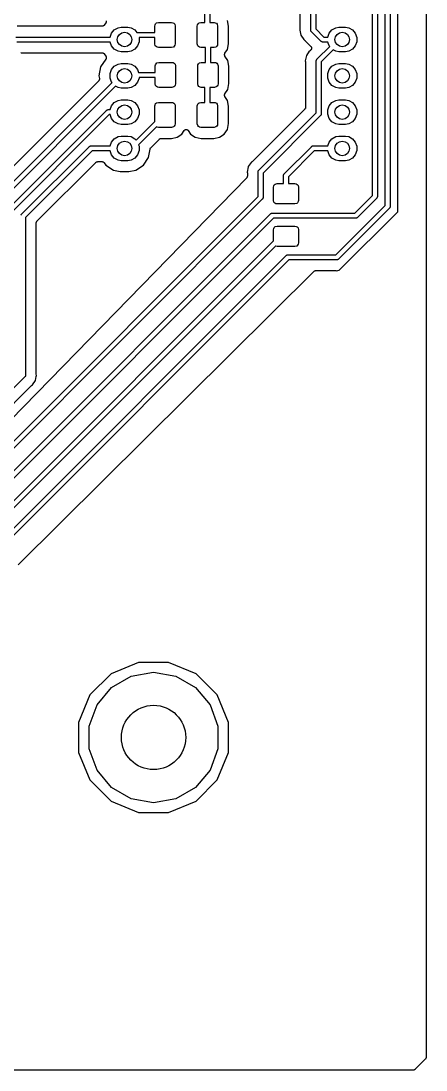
# Model space of a CAD drawing. Extents: x 82 to 161, y -171 to -33.
# Drawn here: x 132.2 to 160.6, y -171.3 to -97.9 of the extents above; entities that cross this region are included whole.
import ezdxf

# ---------------------------------------------------------------- set-up
doc = ezdxf.new("R2010")
doc.units = 0
doc.header["$MEASUREMENT"] = 0
doc.layers.add('BLACK', color=7, linetype='CONTINUOUS')

msp = doc.modelspace()

# ---------------------------------------------------------------- linework, layer by layer
at = {"layer": 'BLACK', "linetype": 'CONTINUOUS'}
for p, q in [((160.553, -33.6144), (160.554, -170.411)), ((158.575, -111.243), (158.575, -81.2932)), ((157.686, -110.799), (157.686, -81.9621)), ((158.036, -81.8972), (158.036, -110.863)), ((145.077, -97.9945), (145.076, -84.1546)), ((145.427, -84.2195), (145.427, -97.9945)), ((156.797, -110.1), (156.797, -88.6931)), ((157.147, -88.6282), (157.147, -110.165)), ((152.829, -89.4791), (152.829, -98.4485)), ((151.729, -89.9271), (151.729, -98.4127)), ((152.479, -98.5134), (152.479, -89.544)), ((137.877, -98.262), (131.934, -98.262)), ((137.902, -98.2577), (137.877, -98.262)), ((137.926, -98.255), (137.902, -98.2577)), ((137.932, -98.2524), (137.926, -98.255)), ((137.937, -98.2514), (137.932, -98.2524)), ((137.959, -98.2391), (137.937, -98.2514)), ((137.981, -98.2281), (137.959, -98.2391)), ((137.985, -98.224), (137.981, -98.2281)), ((137.99, -98.2211), (137.985, -98.224)), ((138.006, -98.2021), (137.99, -98.2211)), ((138.023, -98.1842), (138.006, -98.2021)), ((138.137, -98.0142), (138.023, -98.1842)), ((138.141, -98.0037), (138.137, -98.0142)), ((138.148, -97.9944), (138.141, -98.0037)), ((138.153, -97.9761), (138.148, -97.9944)), ((138.161, -97.9586), (138.153, -97.9761)), ((138.162, -97.9471), (138.161, -97.9586)), ((138.162, -97.8869), (138.165, -97.8979)), ((138.165, -97.9361), (138.162, -97.9471)), ((138.165, -97.8979), (138.164, -97.917)), ((138.164, -97.917), (138.165, -97.9361)), ((138.994, -98.363), (139.218, -98.3234)), ((139.218, -98.3234), (139.674, -98.3234)), ((139.674, -98.3234), (139.898, -98.363)), ((141.564, -98.2445), (141.579, -98.159)), ((141.564, -98.6945), (141.564, -98.2445)), ((141.579, -98.159), (141.622, -98.0838)), ((141.622, -98.0838), (141.689, -98.028)), ((141.689, -98.028), (141.814, -97.9945)), ((141.814, -97.9945), (142.739, -97.9945)), ((142.739, -97.9945), (142.825, -98.0096)), ((142.825, -98.0096), (142.9, -98.053)), ((142.9, -98.053), (142.956, -98.1195)), ((142.956, -98.1195), (142.989, -98.2445)), ((142.989, -98.2445), (142.989, -99.4945)), ((144.539, -98.2445), (144.554, -98.159)), ((144.539, -99.4945), (144.539, -98.2445)), ((144.554, -98.159), (144.597, -98.0838)), ((144.597, -98.0838), (144.664, -98.028)), ((144.664, -98.028), (144.789, -97.9945)), ((144.789, -97.9945), (145.077, -97.9945)), ((145.427, -97.9945), (145.714, -97.9945)), ((145.714, -97.9945), (145.8, -98.0096)), ((145.8, -98.0096), (145.875, -98.053)), ((145.875, -98.053), (145.931, -98.1195)), ((145.931, -98.1195), (145.964, -98.2445)), ((145.964, -98.2445), (145.964, -99.4945)), ((146.732, -98.2617), (146.651, -97.8562)), ((146.732, -99.4773), (146.732, -98.2617)), ((154.234, -98.363), (154.458, -98.3234)), ((154.458, -98.3234), (154.914, -98.3234)), ((154.914, -98.3234), (155.138, -98.363)), ((131.834, -99.012), (138.438, -99.012)), ((138.438, -99.012), (138.534, -98.7485)), ((138.534, -98.7485), (138.73, -98.5152)), ((138.73, -98.5152), (138.994, -98.363)), ((139.898, -98.363), (140.162, -98.5152)), ((140.162, -98.5152), (140.312, -98.6945)), ((140.312, -98.6945), (141.564, -98.6945)), ((141.564, -99.0445), (140.462, -99.0445)), ((140.462, -99.0445), (140.462, -99.3393)), ((141.564, -99.4945), (141.564, -99.0445)), ((151.726, -98.4468), (151.711, -98.521)), ((151.711, -98.521), (151.783, -98.8819)), ((151.729, -98.4127), (151.726, -98.4296)), ((151.726, -98.4296), (151.726, -98.4468)), ((151.783, -98.8819), (151.987, -99.1879)), ((152.477, -98.5365), (152.479, -98.5134)), ((152.483, -98.5589), (152.477, -98.5365)), ((152.487, -98.5818), (152.483, -98.5589)), ((152.491, -98.5885), (152.487, -98.5818)), ((152.493, -98.5961), (152.491, -98.5885)), ((152.506, -98.6151), (152.493, -98.5961)), ((152.518, -98.6352), (152.506, -98.6151)), ((152.536, -98.6501), (152.518, -98.6352)), ((153.191, -99.3053), (152.536, -98.6501)), ((152.829, -98.4485), (153.392, -99.012)), ((153.392, -99.012), (153.678, -99.012)), ((153.678, -99.012), (153.774, -98.7485)), ((153.774, -98.7485), (153.97, -98.5152)), ((153.97, -98.5152), (154.234, -98.363)), ((155.138, -98.363), (155.402, -98.5152)), ((155.402, -98.5152), (155.598, -98.7485)), ((155.598, -98.7485), (155.702, -99.0347)), ((155.702, -99.0347), (155.702, -99.3393)), ((138.438, -99.362), (131.898, -99.362)), ((138.534, -99.6255), (138.438, -99.362)), ((138.73, -99.8588), (138.534, -99.6255)), ((140.358, -99.6255), (140.162, -99.8588)), ((140.462, -99.3393), (140.358, -99.6255)), ((141.597, -99.6195), (141.564, -99.4945)), ((141.653, -99.686), (141.597, -99.6195)), ((141.728, -99.7294), (141.653, -99.686)), ((141.814, -99.7445), (141.728, -99.7294)), ((142.739, -99.7445), (141.814, -99.7445)), ((142.864, -99.711), (142.739, -99.7445)), ((142.931, -99.6552), (142.864, -99.711)), ((142.974, -99.58), (142.931, -99.6552)), ((142.989, -99.4945), (142.974, -99.58)), ((144.572, -99.6195), (144.539, -99.4945)), ((144.628, -99.686), (144.572, -99.6195)), ((144.703, -99.7294), (144.628, -99.686)), ((144.789, -99.7445), (144.703, -99.7294)), ((145.104, -99.7445), (144.789, -99.7445)), ((145.103, -100.788), (145.104, -99.7445)), ((145.714, -99.7445), (145.453, -99.7445)), ((145.453, -99.7445), (145.453, -100.788)), ((145.839, -99.711), (145.714, -99.7445)), ((145.906, -99.6552), (145.839, -99.711)), ((145.949, -99.58), (145.906, -99.6552)), ((145.964, -99.4945), (145.949, -99.58)), ((146.651, -99.8828), (146.732, -99.4773)), ((151.987, -99.1879), (152.05, -99.2299)), ((152.05, -99.2299), (152.062, -99.2418)), ((152.062, -99.2418), (152.077, -99.2517)), ((152.077, -99.2517), (152.495, -99.6701)), ((152.495, -99.6701), (152.504, -99.6826)), ((152.504, -99.6826), (152.515, -99.6934)), ((152.515, -99.6934), (152.521, -99.7073)), ((152.521, -99.7073), (152.53, -99.7198)), ((152.53, -99.7198), (152.534, -99.7346)), ((152.534, -99.7346), (152.54, -99.7485)), ((152.54, -99.7485), (152.542, -99.7638)), ((152.542, -99.7638), (152.546, -99.7785)), ((152.546, -99.8091), (152.542, -99.8238)), ((152.546, -99.7785), (152.544, -99.7938)), ((152.544, -99.7938), (152.546, -99.8091)), ((152.927, -100.546), (153.808, -99.6654)), ((153.206, -99.3231), (153.191, -99.3053)), ((153.226, -99.3347), (153.206, -99.3231)), ((153.245, -99.348), (153.226, -99.3347)), ((153.252, -99.3501), (153.245, -99.348)), ((153.259, -99.354), (153.252, -99.3501)), ((153.282, -99.358), (153.259, -99.354)), ((153.305, -99.364), (153.282, -99.358)), ((153.328, -99.362), (153.305, -99.364)), ((153.678, -99.362), (153.328, -99.362)), ((153.774, -99.6255), (153.678, -99.362)), ((153.808, -99.6654), (153.774, -99.6255)), ((155.598, -99.6255), (155.402, -99.8588)), ((155.702, -99.3393), (155.598, -99.6255)), ((132.189, -100.142), (132.208, -100.128)), ((132.208, -100.128), (132.215, -100.126)), ((132.215, -100.126), (132.222, -100.123)), ((132.222, -100.123), (132.244, -100.119)), ((132.244, -100.119), (132.266, -100.113)), ((132.266, -100.113), (132.274, -100.113)), ((132.274, -100.113), (132.282, -100.112)), ((132.282, -100.112), (137.877, -100.112)), ((137.877, -100.112), (137.902, -100.116)), ((137.902, -100.116), (137.926, -100.119)), ((137.926, -100.119), (137.932, -100.122)), ((137.932, -100.122), (137.937, -100.123)), ((137.937, -100.123), (137.959, -100.135)), ((137.959, -100.135), (137.981, -100.146)), ((137.981, -100.146), (137.985, -100.15)), ((137.985, -100.15), (137.99, -100.153)), ((137.99, -100.153), (138.006, -100.172)), ((138.006, -100.172), (138.023, -100.19)), ((138.023, -100.19), (138.137, -100.36)), ((138.137, -100.36), (138.141, -100.37)), ((138.141, -100.544), (138.137, -100.554)), ((138.141, -100.37), (138.148, -100.38)), ((138.148, -100.534), (138.141, -100.544)), ((138.148, -100.38), (138.153, -100.398)), ((138.153, -100.516), (138.148, -100.534)), ((138.153, -100.398), (138.161, -100.415)), ((138.161, -100.499), (138.153, -100.516)), ((138.161, -100.415), (138.162, -100.427)), ((138.162, -100.487), (138.161, -100.499)), ((138.162, -100.427), (138.165, -100.438)), ((138.165, -100.476), (138.162, -100.487)), ((138.165, -100.438), (138.164, -100.457)), ((138.164, -100.457), (138.165, -100.476)), ((138.994, -100.011), (138.73, -99.8588)), ((139.218, -100.051), (138.994, -100.011)), ((139.674, -100.051), (139.218, -100.051)), ((139.898, -100.011), (139.674, -100.051)), ((140.162, -99.8588), (139.898, -100.011)), ((146.445, -100.227), (146.448, -100.216)), ((146.446, -100.246), (146.445, -100.227)), ((146.445, -100.265), (146.446, -100.246)), ((146.448, -100.276), (146.445, -100.265)), ((146.448, -100.216), (146.449, -100.205)), ((146.449, -100.288), (146.448, -100.276)), ((146.449, -100.205), (146.457, -100.187)), ((146.457, -100.305), (146.449, -100.288)), ((146.457, -100.187), (146.462, -100.169)), ((146.462, -100.324), (146.457, -100.305)), ((146.462, -100.169), (146.469, -100.16)), ((146.469, -100.333), (146.462, -100.324)), ((146.469, -100.16), (146.474, -100.149)), ((146.474, -100.344), (146.469, -100.333)), ((146.474, -100.149), (146.651, -99.8828)), ((146.678, -100.65), (146.474, -100.344)), ((152.174, -100.315), (152.102, -100.676)), ((152.184, -100.299), (152.174, -100.315)), ((152.378, -100.009), (152.184, -100.299)), ((152.184, -100.299), (152.184, -100.299)), ((152.441, -99.9667), (152.378, -100.009)), ((152.453, -99.9548), (152.441, -99.9667)), ((152.468, -99.9449), (152.453, -99.9548)), ((152.495, -99.9175), (152.468, -99.9449)), ((152.504, -99.905), (152.495, -99.9175)), ((152.515, -99.8942), (152.504, -99.905)), ((152.521, -99.8803), (152.515, -99.8942)), ((152.53, -99.8678), (152.521, -99.8803)), ((152.534, -99.853), (152.53, -99.8678)), ((152.54, -99.8391), (152.534, -99.853)), ((152.542, -99.8238), (152.54, -99.8391)), ((152.909, -100.561), (152.927, -100.546)), ((154.058, -99.9098), (153.22, -100.748)), ((154.234, -100.011), (154.058, -99.9098)), ((154.458, -100.051), (154.234, -100.011)), ((154.914, -100.051), (154.458, -100.051)), ((155.138, -100.011), (154.914, -100.051)), ((155.402, -99.8588), (155.138, -100.011)), ((137.774, -101.097), (137.648, -101.727)), ((138.137, -100.554), (137.774, -101.097)), ((138.534, -101.289), (138.73, -101.055)), ((138.73, -101.055), (138.994, -100.903)), ((138.994, -100.903), (139.218, -100.863)), ((139.218, -100.863), (139.674, -100.863)), ((139.674, -100.863), (139.898, -100.903)), ((139.898, -100.903), (140.162, -101.055)), ((140.162, -101.055), (140.358, -101.289)), ((141.591, -101.038), (141.606, -100.953)), ((141.591, -101.489), (141.591, -101.038)), ((141.606, -100.953), (141.649, -100.878)), ((141.649, -100.878), (141.716, -100.822)), ((141.716, -100.822), (141.841, -100.788)), ((141.841, -100.788), (142.766, -100.788)), ((142.766, -100.788), (142.852, -100.804)), ((142.852, -100.804), (142.927, -100.847)), ((142.927, -100.847), (142.983, -100.913)), ((142.983, -100.913), (143.016, -101.038)), ((143.016, -101.038), (143.016, -102.288)), ((144.566, -101.038), (144.581, -100.953)), ((144.566, -102.288), (144.566, -101.038)), ((144.581, -100.953), (144.624, -100.878)), ((144.624, -100.878), (144.691, -100.822)), ((144.691, -100.822), (144.816, -100.788)), ((144.816, -100.788), (145.103, -100.788)), ((145.453, -100.788), (145.741, -100.788)), ((145.741, -100.788), (145.827, -100.804)), ((145.827, -100.804), (145.902, -100.847)), ((145.902, -100.847), (145.958, -100.913)), ((145.958, -100.913), (145.991, -101.038)), ((145.991, -101.038), (145.991, -102.288)), ((146.759, -101.056), (146.678, -100.65)), ((146.759, -102.271), (146.759, -101.056)), ((152.102, -100.676), (152.117, -100.75)), ((152.117, -100.75), (152.117, -100.767)), ((152.117, -100.767), (152.12, -100.784)), ((152.12, -100.784), (152.12, -103.928)), ((152.868, -100.66), (152.874, -100.638)), ((152.87, -100.683), (152.868, -100.66)), ((152.87, -104.312), (152.87, -100.683)), ((152.874, -100.638), (152.878, -100.615)), ((152.878, -100.615), (152.882, -100.608)), ((152.882, -100.608), (152.884, -100.601)), ((152.884, -100.601), (152.897, -100.581)), ((152.897, -100.581), (152.909, -100.561)), ((153.22, -100.748), (153.22, -104.376)), ((153.774, -101.289), (153.97, -101.055)), ((153.97, -101.055), (154.234, -100.903)), ((154.234, -100.903), (154.458, -100.863)), ((154.458, -100.863), (154.914, -100.863)), ((154.914, -100.863), (155.138, -100.903)), ((155.138, -100.903), (155.402, -101.055)), ((155.402, -101.055), (155.598, -101.289)), ((137.648, -101.727), (137.686, -101.916)), ((137.679, -102.001), (137.673, -102.024)), ((137.687, -101.977), (137.679, -102.001)), ((137.686, -101.916), (137.687, -101.941)), ((137.687, -101.941), (137.689, -101.966)), ((137.689, -101.966), (137.687, -101.971)), ((137.687, -101.971), (137.687, -101.977)), ((138.43, -101.575), (138.534, -101.289)), ((138.43, -101.879), (138.43, -101.575)), ((138.534, -102.165), (138.43, -101.879)), ((140.358, -101.289), (140.431, -101.489)), ((140.462, -101.879), (140.358, -102.165)), ((140.431, -101.489), (141.591, -101.489)), ((141.591, -101.838), (140.462, -101.838)), ((140.462, -101.838), (140.462, -101.879)), ((141.591, -102.288), (141.591, -101.838)), ((153.67, -101.575), (153.774, -101.289)), ((153.67, -101.879), (153.67, -101.575)), ((153.774, -102.165), (153.67, -101.879)), ((155.598, -101.289), (155.702, -101.575)), ((155.702, -101.879), (155.598, -102.165)), ((155.702, -101.575), (155.702, -101.879)), ((137.638, -102.074), (127.81, -111.902)), ((128.07, -112.704), (138.568, -102.205)), ((138.818, -102.45), (128.271, -112.997)), ((137.652, -102.054), (137.638, -102.074)), ((137.668, -102.035), (137.652, -102.054)), ((137.67, -102.029), (137.668, -102.035)), ((137.673, -102.024), (137.67, -102.029)), ((138.568, -102.205), (138.534, -102.165)), ((138.994, -102.551), (138.818, -102.45)), ((139.218, -102.591), (138.994, -102.551)), ((139.674, -102.591), (139.218, -102.591)), ((139.898, -102.551), (139.674, -102.591)), ((140.162, -102.399), (139.898, -102.551)), ((140.358, -102.165), (140.162, -102.399)), ((141.624, -102.413), (141.591, -102.288)), ((141.68, -102.48), (141.624, -102.413)), ((141.755, -102.523), (141.68, -102.48)), ((141.841, -102.538), (141.755, -102.523)), ((142.766, -102.538), (141.841, -102.538)), ((142.891, -102.505), (142.766, -102.538)), ((142.958, -102.449), (142.891, -102.505)), ((143.001, -102.374), (142.958, -102.449)), ((143.016, -102.288), (143.001, -102.374)), ((144.599, -102.413), (144.566, -102.288)), ((144.655, -102.48), (144.599, -102.413)), ((144.73, -102.523), (144.655, -102.48)), ((144.816, -102.538), (144.73, -102.523)), ((145.077, -102.538), (144.816, -102.538)), ((145.076, -103.582), (145.077, -102.538)), ((145.741, -102.538), (145.427, -102.538)), ((145.427, -102.538), (145.427, -103.582)), ((145.866, -102.505), (145.741, -102.538)), ((145.933, -102.449), (145.866, -102.505)), ((145.976, -102.374), (145.933, -102.449)), ((145.991, -102.288), (145.976, -102.374)), ((146.474, -102.983), (146.678, -102.677)), ((146.678, -102.677), (146.759, -102.271)), ((153.97, -102.399), (153.774, -102.165)), ((154.234, -102.551), (153.97, -102.399)), ((154.458, -102.591), (154.234, -102.551)), ((154.914, -102.591), (154.458, -102.591)), ((155.138, -102.551), (154.914, -102.591)), ((155.402, -102.399), (155.138, -102.551)), ((155.598, -102.165), (155.402, -102.399)), ((138.73, -103.595), (138.994, -103.443)), ((138.994, -103.443), (139.218, -103.403)), ((139.218, -103.403), (139.674, -103.403)), ((139.674, -103.403), (139.898, -103.443)), ((139.898, -103.443), (140.162, -103.595)), ((146.445, -103.062), (146.448, -103.051)), ((146.446, -103.081), (146.445, -103.062)), ((146.445, -103.1), (146.446, -103.081)), ((146.448, -103.111), (146.445, -103.1)), ((146.448, -103.051), (146.449, -103.039)), ((146.449, -103.122), (146.448, -103.111)), ((146.449, -103.039), (146.457, -103.022)), ((146.457, -103.14), (146.449, -103.122)), ((146.457, -103.022), (146.462, -103.003)), ((146.462, -103.158), (146.457, -103.14)), ((146.462, -103.003), (146.469, -102.994)), ((146.469, -103.167), (146.462, -103.158)), ((146.469, -102.994), (146.474, -102.983)), ((146.474, -103.178), (146.469, -103.167)), ((146.651, -103.444), (146.474, -103.178)), ((146.732, -103.85), (146.651, -103.444)), ((153.97, -103.595), (154.234, -103.443)), ((154.234, -103.443), (154.458, -103.403)), ((154.458, -103.403), (154.914, -103.403)), ((154.914, -103.403), (155.138, -103.443)), ((155.138, -103.443), (155.402, -103.595)), ((130.655, -111.667), (138.174, -104.149)), ((138.174, -104.149), (138.189, -104.131)), ((138.189, -104.131), (138.209, -104.119)), ((138.209, -104.119), (138.228, -104.106)), ((138.228, -104.106), (138.235, -104.104)), ((138.235, -104.104), (138.242, -104.1)), ((138.242, -104.1), (138.265, -104.096)), ((138.265, -104.096), (138.288, -104.09)), ((138.288, -104.09), (138.311, -104.092)), ((138.311, -104.092), (138.438, -104.092)), ((138.438, -104.092), (138.534, -103.829)), ((138.534, -103.829), (138.73, -103.595)), ((140.162, -103.595), (140.358, -103.829)), ((140.358, -103.829), (140.462, -104.115)), ((140.462, -104.115), (140.462, -104.419)), ((141.564, -103.832), (141.579, -103.747)), ((141.564, -104.923), (141.564, -103.832)), ((141.579, -103.747), (141.622, -103.672)), ((141.622, -103.672), (141.689, -103.616)), ((141.689, -103.616), (141.814, -103.582)), ((141.814, -103.582), (142.739, -103.582)), ((142.739, -103.582), (142.825, -103.598)), ((142.825, -103.598), (142.9, -103.641)), ((142.9, -103.641), (142.956, -103.707)), ((142.956, -103.707), (142.989, -103.832)), ((142.989, -103.832), (142.989, -105.082)), ((144.539, -103.832), (144.554, -103.747)), ((144.539, -105.082), (144.539, -103.832)), ((144.554, -103.747), (144.597, -103.672)), ((144.597, -103.672), (144.664, -103.616)), ((144.664, -103.616), (144.789, -103.582)), ((144.789, -103.582), (145.076, -103.582)), ((145.427, -103.582), (145.714, -103.582)), ((145.714, -103.582), (145.8, -103.598)), ((145.8, -103.598), (145.875, -103.641)), ((145.875, -103.641), (145.931, -103.707)), ((145.931, -103.707), (145.964, -103.832)), ((145.964, -103.832), (145.964, -105.082)), ((146.732, -105.065), (146.732, -103.85)), ((152.069, -104.052), (148.394, -107.727)), ((152.073, -104.046), (152.069, -104.052)), ((152.079, -104.041), (152.073, -104.046)), ((152.09, -104.021), (152.079, -104.041)), ((152.104, -104.002), (152.09, -104.021)), ((152.106, -103.995), (152.104, -104.002)), ((152.109, -103.988), (152.106, -103.995)), ((152.113, -103.966), (152.109, -103.988)), ((152.119, -103.944), (152.113, -103.966)), ((152.12, -103.928), (152.119, -103.936)), ((152.119, -103.936), (152.119, -103.944)), ((153.67, -104.115), (153.774, -103.829)), ((153.67, -104.419), (153.67, -104.115)), ((153.774, -103.829), (153.97, -103.595)), ((155.402, -103.595), (155.598, -103.829)), ((155.598, -103.829), (155.702, -104.115)), ((155.702, -104.115), (155.702, -104.419)), ((138.375, -104.442), (130.948, -111.869)), ((138.438, -104.442), (138.375, -104.442)), ((138.534, -104.705), (138.438, -104.442)), ((138.73, -104.939), (138.534, -104.705)), ((138.994, -105.091), (138.73, -104.939)), ((140.162, -104.939), (139.898, -105.091)), ((140.358, -104.705), (140.162, -104.939)), ((140.248, -106.238), (141.564, -104.923)), ((140.462, -104.419), (140.358, -104.705)), ((148.853, -108.329), (152.87, -104.312)), ((153.163, -104.513), (149.146, -108.53)), ((153.181, -104.498), (153.163, -104.513)), ((153.193, -104.478), (153.181, -104.498)), ((153.206, -104.459), (153.193, -104.478)), ((153.208, -104.452), (153.206, -104.459)), ((153.212, -104.445), (153.208, -104.452)), ((153.216, -104.422), (153.212, -104.445)), ((153.222, -104.399), (153.216, -104.422)), ((153.22, -104.376), (153.222, -104.399)), ((153.774, -104.705), (153.67, -104.419)), ((153.97, -104.939), (153.774, -104.705)), ((154.234, -105.091), (153.97, -104.939)), ((155.402, -104.939), (155.138, -105.091)), ((155.598, -104.705), (155.402, -104.939)), ((155.702, -104.419), (155.598, -104.705)), ((139.218, -105.131), (138.994, -105.091)), ((139.674, -105.131), (139.218, -105.131)), ((139.898, -105.091), (139.674, -105.131)), ((141.688, -105.294), (140.426, -106.556)), ((141.728, -105.317), (141.688, -105.294)), ((141.814, -105.332), (141.728, -105.317)), ((142.739, -105.332), (141.814, -105.332)), ((142.864, -105.299), (142.739, -105.332)), ((142.931, -105.243), (142.864, -105.299)), ((142.974, -105.168), (142.931, -105.243)), ((142.989, -105.082), (142.974, -105.168)), ((143.456, -105.8), (143.618, -105.558)), ((143.618, -105.558), (143.632, -105.544)), ((143.632, -105.544), (143.643, -105.528)), ((143.643, -105.528), (143.653, -105.522)), ((143.653, -105.522), (143.661, -105.514)), ((143.661, -105.514), (143.678, -105.505)), ((143.678, -105.505), (143.694, -105.495)), ((143.694, -105.495), (143.705, -105.492)), ((143.705, -105.492), (143.715, -105.487)), ((143.715, -105.487), (143.734, -105.485)), ((143.734, -105.485), (143.753, -105.48)), ((143.753, -105.48), (143.764, -105.481)), ((143.764, -105.481), (143.775, -105.48)), ((143.775, -105.48), (143.794, -105.485)), ((143.794, -105.485), (143.813, -105.487)), ((143.813, -105.487), (143.823, -105.492)), ((143.823, -105.492), (143.834, -105.495)), ((143.834, -105.495), (143.85, -105.505)), ((143.85, -105.505), (143.867, -105.514)), ((143.867, -105.514), (143.875, -105.522)), ((143.875, -105.522), (143.885, -105.528)), ((143.885, -105.528), (143.896, -105.544)), ((143.896, -105.544), (143.91, -105.558)), ((143.91, -105.558), (144.072, -105.8)), ((144.572, -105.207), (144.539, -105.082)), ((144.628, -105.274), (144.572, -105.207)), ((144.703, -105.317), (144.628, -105.274)), ((144.789, -105.332), (144.703, -105.317)), ((145.714, -105.332), (144.789, -105.332)), ((145.839, -105.299), (145.714, -105.332)), ((145.906, -105.243), (145.839, -105.299)), ((145.949, -105.168), (145.906, -105.243)), ((145.964, -105.082), (145.949, -105.168)), ((146.431, -105.8), (146.651, -105.471)), ((146.651, -105.471), (146.732, -105.065)), ((154.458, -105.131), (154.234, -105.091)), ((154.914, -105.131), (154.458, -105.131)), ((155.138, -105.091), (154.914, -105.131)), ((138.438, -106.632), (138.534, -106.369)), ((138.534, -106.369), (138.73, -106.135)), ((138.73, -106.135), (138.994, -105.983)), ((138.994, -105.983), (139.218, -105.943)), ((139.218, -105.943), (139.674, -105.943)), ((139.674, -105.943), (139.898, -105.983)), ((139.898, -105.983), (140.162, -106.135)), ((140.162, -106.135), (140.248, -106.238)), ((141.283, -106.759), (141.89, -106.152)), ((141.89, -106.152), (141.897, -106.147)), ((141.897, -106.147), (141.902, -106.142)), ((141.902, -106.142), (141.921, -106.13)), ((141.921, -106.13), (141.94, -106.117)), ((141.94, -106.117), (141.947, -106.115)), ((141.947, -106.115), (141.954, -106.111)), ((141.954, -106.111), (141.977, -106.107)), ((141.977, -106.107), (141.999, -106.101)), ((141.999, -106.101), (142.006, -106.102)), ((142.006, -106.102), (142.014, -106.101)), ((142.014, -106.101), (142.722, -106.101)), ((142.722, -106.101), (143.127, -106.02)), ((143.127, -106.02), (143.456, -105.8)), ((144.072, -105.8), (144.401, -106.02)), ((144.401, -106.02), (144.806, -106.101)), ((144.806, -106.101), (145.697, -106.101)), ((145.697, -106.101), (146.102, -106.02)), ((146.102, -106.02), (146.431, -105.8)), ((153.678, -106.632), (153.774, -106.369)), ((153.774, -106.369), (153.97, -106.135)), ((153.97, -106.135), (154.234, -105.983)), ((154.234, -105.983), (154.458, -105.943)), ((154.458, -105.943), (154.914, -105.943)), ((154.914, -105.943), (155.138, -105.983)), ((155.138, -105.983), (155.402, -106.135)), ((155.402, -106.135), (155.598, -106.369)), ((155.598, -106.369), (155.702, -106.655)), ((132.216, -111.44), (136.967, -106.689)), ((137.169, -106.982), (132.509, -111.642)), ((136.967, -106.689), (136.982, -106.671)), ((136.982, -106.671), (137.002, -106.659)), ((137.002, -106.659), (137.021, -106.646)), ((137.021, -106.646), (137.029, -106.644)), ((137.029, -106.644), (137.036, -106.64)), ((137.036, -106.64), (137.059, -106.636)), ((137.059, -106.636), (137.081, -106.63)), ((137.081, -106.63), (137.104, -106.632)), ((137.104, -106.632), (138.438, -106.632)), ((138.438, -106.982), (137.169, -106.982)), ((138.534, -107.245), (138.438, -106.982)), ((140.462, -106.959), (140.358, -107.245)), ((140.426, -106.556), (140.462, -106.655)), ((140.462, -106.655), (140.462, -106.959)), ((141.118, -107.437), (141.235, -106.849)), ((141.235, -106.849), (141.243, -106.829)), ((141.243, -106.829), (141.248, -106.809)), ((141.248, -106.809), (141.254, -106.801)), ((141.254, -106.801), (141.257, -106.792)), ((141.257, -106.792), (141.271, -106.776)), ((141.271, -106.776), (141.283, -106.759)), ((150.631, -108.583), (152.525, -106.689)), ((152.726, -106.982), (150.924, -108.784)), ((152.525, -106.689), (152.54, -106.671)), ((152.54, -106.671), (152.56, -106.659)), ((152.56, -106.659), (152.579, -106.646)), ((152.579, -106.646), (152.586, -106.644)), ((152.586, -106.644), (152.593, -106.64)), ((152.593, -106.64), (152.616, -106.636)), ((152.616, -106.636), (152.639, -106.63)), ((152.639, -106.63), (152.662, -106.632)), ((152.662, -106.632), (153.678, -106.632)), ((153.678, -106.982), (152.726, -106.982)), ((153.774, -107.245), (153.678, -106.982)), ((155.702, -106.959), (155.598, -107.245)), ((155.702, -106.655), (155.702, -106.959)), ((133.31, -111.901), (137.428, -107.783)), ((137.428, -107.783), (137.435, -107.779)), ((137.435, -107.779), (137.44, -107.773)), ((137.44, -107.773), (137.459, -107.762)), ((137.459, -107.762), (137.478, -107.748)), ((137.478, -107.748), (137.486, -107.746)), ((137.486, -107.746), (137.492, -107.743)), ((137.492, -107.743), (137.515, -107.739)), ((137.515, -107.739), (137.537, -107.733)), ((137.537, -107.733), (137.545, -107.733)), ((137.545, -107.733), (137.552, -107.732)), ((137.552, -107.732), (137.877, -107.732)), ((137.877, -107.732), (137.902, -107.736)), ((137.902, -107.736), (137.926, -107.739)), ((137.926, -107.739), (137.932, -107.742)), ((137.932, -107.742), (137.937, -107.743)), ((137.937, -107.743), (137.959, -107.755)), ((137.959, -107.755), (137.981, -107.766)), ((137.981, -107.766), (137.985, -107.77)), ((137.985, -107.77), (137.99, -107.773)), ((137.99, -107.773), (138.006, -107.792)), ((138.006, -107.792), (138.023, -107.81)), ((138.023, -107.81), (138.13, -107.97)), ((138.73, -107.479), (138.534, -107.245)), ((138.994, -107.631), (138.73, -107.479)), ((139.218, -107.671), (138.994, -107.631)), ((139.674, -107.671), (139.218, -107.671)), ((139.898, -107.631), (139.674, -107.671)), ((140.162, -107.479), (139.898, -107.631)), ((140.358, -107.245), (140.162, -107.479)), ((140.762, -107.97), (141.118, -107.437)), ((148.304, -107.791), (148.112, -108.078)), ((148.367, -107.749), (148.304, -107.791)), ((148.379, -107.737), (148.367, -107.749)), ((148.394, -107.727), (148.379, -107.737)), ((153.97, -107.479), (153.774, -107.245)), ((154.234, -107.631), (153.97, -107.479)), ((154.458, -107.671), (154.234, -107.631)), ((154.914, -107.671), (154.458, -107.671)), ((155.138, -107.631), (154.914, -107.671)), ((155.402, -107.479), (155.138, -107.631)), ((155.598, -107.245), (155.402, -107.479)), ((138.13, -107.97), (138.664, -108.327)), ((138.664, -108.327), (139.135, -108.421)), ((139.135, -108.421), (139.757, -108.421)), ((139.757, -108.421), (140.228, -108.327)), ((140.228, -108.327), (140.762, -107.97)), ((148.1, -108.097), (148.028, -108.458)), ((148.028, -108.458), (148.043, -108.532)), ((148.043, -108.532), (148.043, -108.549)), ((148.043, -108.549), (148.046, -108.566)), ((148.046, -108.566), (148.046, -108.735)), ((148.112, -108.078), (148.1, -108.097)), ((148.112, -108.078), (148.112, -108.078)), ((148.794, -108.443), (148.8, -108.42)), ((148.796, -108.466), (148.794, -108.443)), ((148.796, -110.164), (148.796, -108.466)), ((148.8, -108.42), (148.804, -108.397)), ((148.804, -108.397), (148.808, -108.39)), ((148.808, -108.39), (148.81, -108.383)), ((148.81, -108.383), (148.823, -108.364)), ((148.823, -108.364), (148.835, -108.344)), ((148.835, -108.344), (148.853, -108.329)), ((149.146, -108.53), (149.146, -110.228)), ((150.588, -108.637), (150.601, -108.618)), ((150.601, -108.618), (150.613, -108.598)), ((150.613, -108.598), (150.631, -108.583)), ((147.996, -108.857), (126.431, -130.975)), ((148, -108.851), (147.996, -108.857)), ((148.005, -108.847), (148, -108.851)), ((148.017, -108.826), (148.005, -108.847)), ((148.031, -108.807), (148.017, -108.826)), ((148.032, -108.8), (148.031, -108.807)), ((148.035, -108.795), (148.032, -108.8)), ((148.04, -108.771), (148.035, -108.795)), ((148.046, -108.748), (148.04, -108.771)), ((148.046, -108.735), (148.045, -108.741)), ((148.045, -108.741), (148.046, -108.748)), ((149.889, -109.434), (149.932, -109.359)), ((149.932, -109.359), (149.999, -109.303)), ((149.999, -109.303), (150.124, -109.269)), ((150.124, -109.269), (150.574, -109.269)), ((150.572, -108.697), (150.578, -108.674)), ((150.574, -108.72), (150.572, -108.697)), ((150.574, -109.269), (150.574, -108.72)), ((150.578, -108.674), (150.582, -108.651)), ((150.582, -108.651), (150.586, -108.644)), ((150.586, -108.644), (150.588, -108.637)), ((150.924, -108.784), (150.924, -109.269)), ((150.924, -109.269), (151.374, -109.269)), ((151.374, -109.269), (151.46, -109.285)), ((151.46, -109.285), (151.535, -109.328)), ((151.535, -109.328), (151.591, -109.394)), ((149.874, -109.519), (149.889, -109.434)), ((149.874, -110.444), (149.874, -109.519)), ((151.591, -109.394), (151.624, -109.519)), ((151.624, -109.519), (151.624, -110.444)), ((127.182, -131.778), (148.796, -110.164)), ((149.089, -110.365), (127.383, -132.071)), ((149.107, -110.35), (149.089, -110.365)), ((149.119, -110.33), (149.107, -110.35)), ((149.132, -110.311), (149.119, -110.33)), ((149.134, -110.304), (149.132, -110.311)), ((149.138, -110.297), (149.134, -110.304)), ((149.142, -110.274), (149.138, -110.297)), ((149.148, -110.251), (149.142, -110.274)), ((149.146, -110.228), (149.148, -110.251)), ((149.907, -110.569), (149.874, -110.444)), ((149.963, -110.636), (149.907, -110.569)), ((150.038, -110.679), (149.963, -110.636)), ((150.124, -110.694), (150.038, -110.679)), ((151.374, -110.694), (150.124, -110.694)), ((151.499, -110.661), (151.374, -110.694)), ((151.566, -110.605), (151.499, -110.661)), ((151.609, -110.53), (151.566, -110.605)), ((151.624, -110.444), (151.609, -110.53)), ((154.233, -114.252), (157.686, -110.799)), ((155.566, -111.331), (156.797, -110.1)), ((157.09, -110.302), (155.768, -111.624)), ((157.108, -110.287), (157.09, -110.302)), ((157.12, -110.267), (157.108, -110.287)), ((157.133, -110.248), (157.12, -110.267)), ((157.135, -110.24), (157.133, -110.248)), ((157.139, -110.233), (157.135, -110.24)), ((157.143, -110.21), (157.139, -110.233)), ((157.149, -110.188), (157.143, -110.21)), ((157.147, -110.165), (157.149, -110.188)), ((128.477, -132.578), (149.667, -111.388)), ((132.186, -111.475), (132.198, -111.455)), ((132.198, -111.455), (132.216, -111.44)), ((149.667, -111.388), (149.682, -111.37)), ((149.682, -111.37), (149.702, -111.358)), ((149.702, -111.358), (149.721, -111.345)), ((149.721, -111.345), (149.729, -111.343)), ((149.729, -111.343), (149.736, -111.339)), ((149.736, -111.339), (149.759, -111.335)), ((149.759, -111.335), (149.781, -111.329)), ((149.781, -111.329), (149.804, -111.331)), ((149.804, -111.331), (155.566, -111.331)), ((157.979, -111), (154.434, -114.545)), ((154.483, -115.335), (158.575, -111.243)), ((157.997, -110.985), (157.979, -111)), ((158.009, -110.965), (157.997, -110.985)), ((158.022, -110.946), (158.009, -110.965)), ((158.024, -110.939), (158.022, -110.946)), ((158.028, -110.932), (158.024, -110.939)), ((158.032, -110.909), (158.028, -110.932)), ((158.038, -110.886), (158.032, -110.909)), ((158.036, -110.863), (158.038, -110.886)), ((149.869, -111.681), (128.679, -132.871)), ((132.509, -111.642), (132.509, -122.674)), ((133.259, -112.025), (133.26, -112.018)), ((133.259, -122.574), (133.259, -112.025)), ((133.26, -112.01), (133.266, -111.988)), ((133.26, -112.018), (133.26, -112.01)), ((133.266, -111.988), (133.27, -111.965)), ((133.27, -111.965), (133.273, -111.959)), ((133.273, -111.959), (133.275, -111.951)), ((133.275, -111.951), (133.289, -111.932)), ((133.289, -111.932), (133.3, -111.913)), ((133.3, -111.913), (133.306, -111.908)), ((133.306, -111.908), (133.31, -111.901)), ((155.631, -111.681), (149.869, -111.681)), ((149.932, -112.334), (149.999, -112.278)), ((149.999, -112.278), (150.124, -112.244)), ((150.124, -112.244), (151.374, -112.244)), ((151.374, -112.244), (151.46, -112.26)), ((151.46, -112.26), (151.535, -112.303)), ((155.654, -111.683), (155.631, -111.681)), ((155.676, -111.677), (155.654, -111.683)), ((155.699, -111.673), (155.676, -111.677)), ((155.706, -111.669), (155.699, -111.673)), ((155.714, -111.667), (155.706, -111.669)), ((155.733, -111.654), (155.714, -111.667)), ((155.753, -111.642), (155.733, -111.654)), ((155.768, -111.624), (155.753, -111.642)), ((149.874, -112.494), (149.889, -112.409)), ((149.874, -113.277), (149.874, -112.494)), ((149.889, -112.409), (149.932, -112.334)), ((151.535, -112.303), (151.591, -112.369)), ((151.591, -112.369), (151.624, -112.494)), ((151.624, -112.494), (151.624, -113.419)), ((129.595, -133.556), (149.874, -113.277)), ((150.008, -113.637), (129.796, -133.849)), ((150.038, -113.654), (150.008, -113.637)), ((150.124, -113.669), (150.038, -113.654)), ((151.374, -113.669), (150.124, -113.669)), ((151.499, -113.636), (151.374, -113.669)), ((151.566, -113.58), (151.499, -113.636)), ((151.609, -113.505), (151.566, -113.58)), ((151.624, -113.419), (151.609, -113.505)), ((130.333, -134.723), (150.747, -114.309)), ((150.747, -114.309), (150.762, -114.291)), ((150.762, -114.291), (150.782, -114.279)), ((150.782, -114.279), (150.801, -114.266)), ((150.801, -114.266), (150.808, -114.264)), ((150.808, -114.264), (150.815, -114.26)), ((150.815, -114.26), (150.838, -114.256)), ((150.838, -114.256), (150.861, -114.25)), ((150.861, -114.25), (150.884, -114.252)), ((150.884, -114.252), (154.233, -114.252)), ((150.948, -114.602), (130.534, -135.016)), ((154.297, -114.602), (150.948, -114.602)), ((154.32, -114.604), (154.297, -114.602)), ((154.343, -114.598), (154.32, -114.604)), ((154.366, -114.594), (154.343, -114.598)), ((154.373, -114.59), (154.366, -114.594)), ((154.38, -114.588), (154.373, -114.59)), ((154.399, -114.575), (154.38, -114.588)), ((154.419, -114.563), (154.399, -114.575)), ((154.434, -114.545), (154.419, -114.563)), ((131.988, -135.938), (152.712, -115.403)), ((152.712, -115.403), (152.718, -115.399)), ((152.718, -115.399), (152.722, -115.393)), ((152.722, -115.393), (152.742, -115.381)), ((152.742, -115.381), (152.762, -115.368)), ((152.762, -115.368), (152.769, -115.366)), ((152.769, -115.366), (152.775, -115.363)), ((152.775, -115.363), (152.798, -115.359)), ((152.798, -115.359), (152.82, -115.353)), ((152.82, -115.353), (152.828, -115.353)), ((152.828, -115.353), (152.835, -115.352)), ((152.835, -115.352), (154.197, -115.352)), ((154.197, -115.352), (154.214, -115.355)), ((154.214, -115.355), (154.231, -115.355)), ((154.231, -115.355), (154.305, -115.37)), ((154.305, -115.37), (154.379, -115.355)), ((154.379, -115.355), (154.483, -115.335)), ((132.452, -122.811), (128.399, -126.864)), ((132.47, -122.796), (132.452, -122.811)), ((132.482, -122.776), (132.47, -122.796)), ((132.495, -122.757), (132.482, -122.776)), ((132.497, -122.75), (132.495, -122.757)), ((132.501, -122.743), (132.497, -122.75)), ((132.505, -122.72), (132.501, -122.743)), ((132.511, -122.697), (132.505, -122.72)), ((132.509, -122.674), (132.511, -122.697)), ((133.001, -123.349), (133.205, -123.043)), ((133.205, -123.043), (133.262, -122.756)), ((133.262, -122.591), (133.259, -122.574)), ((133.262, -122.608), (133.262, -122.591)), ((133.277, -122.682), (133.262, -122.608)), ((133.262, -122.756), (133.277, -122.682)), ((129.001, -127.323), (132.911, -123.413)), ((132.911, -123.413), (132.926, -123.403)), ((132.926, -123.403), (132.938, -123.391)), ((132.938, -123.391), (133.001, -123.349)), ((140.434, -142.768), (138.504, -143.568)), ((142.522, -142.768), (140.434, -142.768)), ((144.452, -143.568), (142.522, -142.768)), ((138.504, -143.568), (137.027, -145.045)), ((138.541, -144.518), (139.915, -143.725)), ((139.915, -143.725), (141.478, -143.449)), ((141.478, -143.449), (143.041, -143.725)), ((143.041, -143.725), (144.415, -144.518)), ((145.929, -145.045), (144.452, -143.568)), ((137.521, -145.734), (138.541, -144.518)), ((144.415, -144.518), (145.435, -145.734)), ((137.027, -145.045), (136.228, -146.974)), ((146.728, -146.974), (145.929, -145.045)), ((136.978, -147.225), (137.521, -145.734)), ((145.435, -145.734), (145.978, -147.225)), ((136.228, -146.974), (136.228, -149.063)), ((136.978, -148.812), (136.978, -147.225)), ((145.978, -147.225), (145.978, -148.812)), ((146.728, -149.063), (146.728, -146.974)), ((137.521, -150.303), (136.978, -148.812)), ((145.978, -148.812), (145.435, -150.303)), ((136.228, -149.063), (137.027, -150.992)), ((145.929, -150.992), (146.728, -149.063)), ((138.541, -151.519), (137.521, -150.303)), ((145.435, -150.303), (144.415, -151.519)), ((137.027, -150.992), (138.504, -152.469)), ((144.452, -152.469), (145.929, -150.992)), ((139.915, -152.312), (138.541, -151.519)), ((144.415, -151.519), (143.041, -152.312)), ((138.504, -152.469), (140.434, -153.268)), ((141.478, -152.588), (139.915, -152.312)), ((143.041, -152.312), (141.478, -152.588)), ((142.522, -153.268), (144.452, -152.469)), ((140.434, -153.268), (142.522, -153.268)), ((160.502, -170.535), (159.803, -171.234)), ((160.507, -170.529), (160.502, -170.535)), ((160.513, -170.524), (160.507, -170.529)), ((160.524, -170.504), (160.513, -170.524)), ((160.537, -170.485), (160.524, -170.504)), ((160.539, -170.478), (160.537, -170.485)), ((160.543, -170.471), (160.539, -170.478)), ((160.547, -170.448), (160.543, -170.471)), ((160.553, -170.426), (160.547, -170.448)), ((160.554, -170.411), (160.552, -170.419)), ((160.552, -170.419), (160.553, -170.426)), ((159.68, -171.285), (127.372, -171.285)), ((159.687, -171.284), (159.68, -171.285)), ((159.695, -171.284), (159.687, -171.284)), ((159.717, -171.278), (159.695, -171.284)), ((159.739, -171.274), (159.717, -171.278)), ((159.746, -171.271), (159.739, -171.274)), ((159.754, -171.269), (159.746, -171.271)), ((159.772, -171.255), (159.754, -171.269)), ((159.792, -171.244), (159.772, -171.255)), ((159.797, -171.238), (159.792, -171.244)), ((159.803, -171.234), (159.797, -171.238))]:
    msp.add_line(p, q, dxfattribs=at)
at = {"layer": 'BLACK'}
for centre, radius in [((139.446, -99.187), 0.508), ((154.686, -99.187), 0.508), ((139.446, -101.727), 0.508), ((154.686, -101.727), 0.508), ((139.446, -104.267), 0.508), ((154.686, -104.267), 0.508), ((139.446, -106.807), 0.508), ((154.686, -106.807), 0.508), ((141.478, -148.018), 2.25)]:
    msp.add_circle(centre, radius, dxfattribs=at)

doc.saveas('drawing.dxf')
